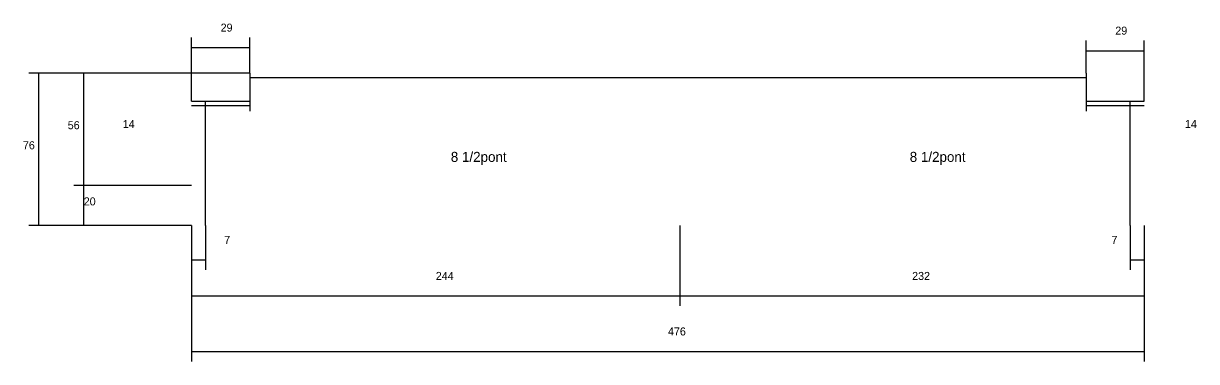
# Model space of a CAD drawing. Header units: metres. Extents: x 1764 to 5841, y -4497 to -3400.
# Drawn here: x 3670 to 4256, y -3624 to -3456 of the extents above; entities that cross this region are included whole.
import ezdxf

# ---------------------------------------------------------------- set-up
doc = ezdxf.new("R2010")
doc.units = ezdxf.units.M
for name, color, linetype in [('COTA', 4, 'Continuous'), ('NOMENCLATURA', 7, 'Continuous'), ('SARR_2.2x7', 40, 'Continuous')]:
    doc.layers.add(name, color=color, linetype=linetype)

msp = doc.modelspace()

# ---------------------------------------------------------------- linework, layer by layer
at = {"layer": 'COTA'}
for p, q in [((3754, -3494.6), (3754, -3462.9)), ((3783, -3480.6), (3783, -3462.9)), ((3754, -3467.9), (3783, -3467.9)), ((4201, -3480.6), (4201, -3464.4)), ((4201, -3469.4), (4230, -3469.4)), ((4230, -3494.6), (4230, -3464.4)), ((3783, -3480.6), (3672.7, -3480.6)), ((3677.7, -3556.6), (3677.7, -3480.6)), ((3783, -3480.6), (3695.1, -3480.6)), ((3700.1, -3536.6), (3700.1, -3480.6)), ((3783, -3480.6), (3783, -3499.6)), ((4201, -3480.6), (4201, -3499.6)), ((3754, -3494.6), (3754, -3489.6)), ((4230, -3494.6), (4230, -3489.6)), ((3754, -3494.6), (3783, -3494.6)), ((4201, -3494.6), (4230, -3494.6)), ((3754, -3536.6), (3695.1, -3536.6)), ((3754, -3536.6), (3695.1, -3536.6)), ((3700.1, -3556.6), (3700.1, -3536.6)), ((3754, -3556.6), (3672.7, -3556.6)), ((3754, -3556.6), (3695.1, -3556.6)), ((3754, -3556.6), (3754, -3596.8)), ((3754, -3556.6), (3754, -3624.5)), ((3754, -3556.6), (3754, -3578.8)), ((3761, -3556.6), (3761, -3578.8)), ((3998, -3556.6), (3998, -3596.8)), ((3998, -3556.6), (3998, -3596.8)), ((4223, -3556.6), (4223, -3578.8)), ((4230, -3556.6), (4230, -3624.5)), ((4230, -3556.6), (4230, -3596.8)), ((4230, -3556.6), (4230, -3578.8)), ((3754, -3573.8), (3761, -3573.8)), ((4223, -3573.8), (4230, -3573.8)), ((3754, -3591.8), (3998, -3591.8)), ((3998, -3591.8), (4230, -3591.8)), ((3754, -3619.5), (4230, -3619.5))]:
    msp.add_line(p, q, dxfattribs=at)
at = {"layer": 'SARR_2.2x7'}
for p, q in [((3783, -3482.8), (3998, -3482.8)), ((3998, -3482.8), (4201, -3482.8)), ((3754, -3496.8), (3783, -3496.8)), ((3761, -3556.6), (3761, -3494.6)), ((4201, -3496.8), (4230, -3496.8)), ((4223, -3556.6), (4223, -3494.6))]:
    msp.add_line(p, q, dxfattribs=at)

# ---------------------------------------------------------------- texts
at = {"layer": 'COTA'}
for s, p in [('29', (3768.5, -3459.9)), ('29', (4215.5, -3461.4)), ('56', (3692.1, -3508.6)), ('14', (3719.6, -3508)), ('14', (4250.3, -3508)), ('76', (3669.7, -3518.6)), ('20', (3700.1, -3546.6)), ('7', (3770.3, -3565.8)), ('7', (4213.6, -3565.8)), ('244', (3876, -3583.8)), ('232', (4114, -3583.8)), ('476', (3992, -3611.5))]:
    msp.add_text(s, height=4, dxfattribs=at).set_placement(p)
at = {"layer": 'NOMENCLATURA'}
for p in [(3883.5, -3524.9), (4112.8, -3524.9)]:
    msp.add_text('8 1/2pont', height=5, dxfattribs=at).set_placement(p)

doc.saveas('drawing.dxf')
